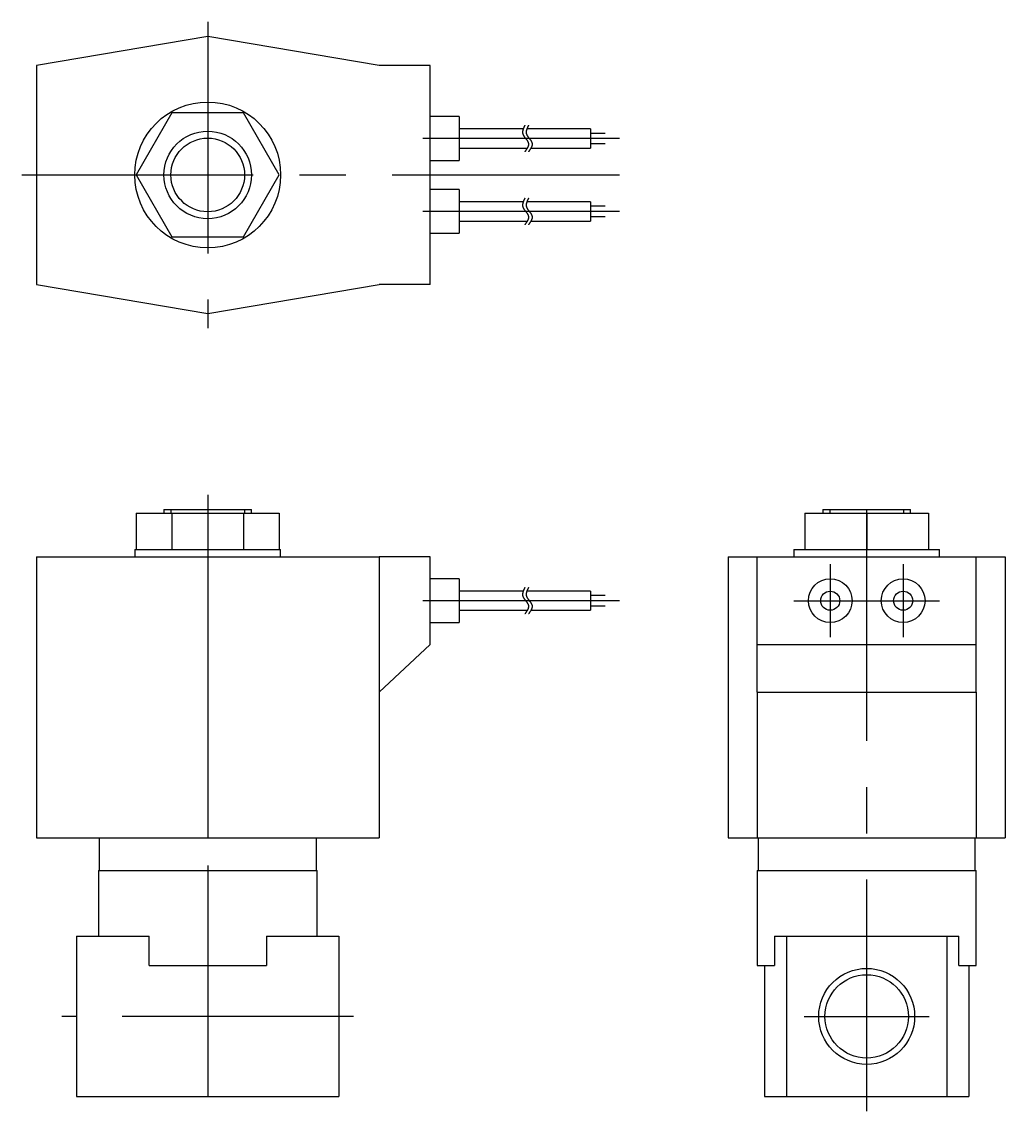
# Model space of a CAD drawing. Extents: x -119 to 19, y -99 to 136.
# Drawn here: x -115.9 to 19, y -13 to 136.4 of the extents above; entities that cross this region are included whole.
import ezdxf

# ---------------------------------------------------------------- set-up
doc = ezdxf.new("R2010")
doc.units = 0
doc.linetypes.add('CENTER', pattern=[50.8, 31.75, -6.35, 6.35, -6.35])
doc.layers.get('0').update_dxf_attribs({"linetype": 'CONTINUOUS'})
doc.layers.add('CENTER', color=1, linetype='CONTINUOUS')

msp = doc.modelspace()

# ---------------------------------------------------------------- linework, layer by layer
at = {"color": 7, "linetype": 'CONTINUOUS'}
for p, q in [((-90.38, 134.38), (-113.88, 130.38)), ((-66.88, 130.38), (-90.38, 134.38)), ((-113.88, 130.38), (-113.88, 100.38)), ((-59.88, 130.38), (-66.88, 130.38)), ((-59.88, 100.38), (-59.88, 130.38)), ((-95.29, 123.88), (-100.19, 115.38)), ((-85.47, 123.88), (-95.29, 123.88)), ((-80.57, 115.38), (-85.47, 123.88)), ((-55.88, 123.38), (-59.88, 123.38)), ((-55.88, 123.38), (-55.88, 120.38)), ((-47.11, 121.69), (-55.88, 121.69)), ((-37.88, 121.69), (-46.61, 121.69)), ((-37.88, 121.69), (-37.88, 119.06)), ((-37.88, 121.13), (-35.88, 121.13)), ((-55.88, 120.38), (-55.88, 117.38)), ((-35.88, 119.63), (-37.88, 119.63)), ((-55.88, 119.06), (-46.55, 119.06)), ((-46.05, 119.06), (-37.88, 119.06)), ((-59.88, 117.38), (-55.88, 117.38)), ((-100.19, 115.38), (-95.29, 106.88)), ((-85.47, 106.88), (-80.57, 115.38)), ((-55.88, 113.38), (-59.88, 113.38)), ((-55.88, 113.38), (-55.88, 110.38)), ((-47.11, 111.69), (-55.88, 111.69)), ((-37.88, 111.69), (-46.61, 111.69)), ((-37.88, 111.69), (-37.88, 109.06)), ((-37.88, 111.13), (-35.88, 111.13)), ((-55.88, 110.38), (-55.88, 107.38)), ((-55.88, 109.06), (-46.55, 109.06)), ((-46.05, 109.06), (-37.88, 109.06)), ((-35.88, 109.63), (-37.88, 109.63)), ((-95.29, 106.88), (-85.47, 106.88)), ((-59.88, 107.38), (-55.88, 107.38)), ((-113.88, 100.38), (-90.38, 96.38)), ((-90.38, 96.38), (-66.88, 100.38)), ((-59.88, 100.38), (-66.88, 100.38)), ((-100.19, 69), (-100.19, 64)), ((-100.19, 69), (-95.29, 69)), ((-96.38, 69.5), (-90.38, 69.5)), ((-96.38, 69.5), (-96.38, 69)), ((-95.29, 69), (-85.47, 69)), ((-95.29, 69), (-95.29, 64)), ((-90.38, 69.5), (-84.38, 69.5)), ((-85.47, 69), (-85.47, 64)), ((-85.47, 69), (-80.57, 69)), ((-84.38, 69), (-84.38, 69.5)), ((-80.57, 69), (-80.57, 64)), ((-8.5, 69), (0, 69)), ((-8.5, 69), (-8.5, 64)), ((-6, 69.5), (6, 69.5)), ((-6, 69.5), (-6, 69)), ((0, 69), (8.5, 69)), ((0, 69), (0, 64)), ((6, 69), (6, 69.5)), ((8.5, 69), (8.5, 64)), ((-113.88, 63), (-90.38, 63)), ((-113.88, 63), (-113.88, 24.5)), ((-100.38, 64), (-90.38, 64)), ((-100.38, 64), (-100.38, 63)), ((-90.38, 64), (-80.38, 64)), ((-90.38, 63), (-90.38, 24.5)), ((-90.38, 63), (-66.88, 63)), ((-80.38, 63), (-80.38, 64)), ((-66.88, 63), (-66.88, 44.47)), ((-59.88, 63), (-66.88, 63)), ((-59.88, 51), (-59.88, 63)), ((-19, 63), (-19, 24.5)), ((-19, 63), (-15, 63)), ((-15, 63), (15, 63)), ((-15, 51), (-15, 63)), ((-10, 64), (10, 64)), ((-10, 64), (-10, 63)), ((10, 63), (10, 64)), ((15, 51), (15, 63)), ((15, 63), (19, 63)), ((19, 63), (19, 24.5)), ((-55.88, 60), (-59.88, 60)), ((-55.88, 60), (-55.88, 54)), ((-47.11, 58.31), (-55.88, 58.31)), ((-37.88, 58.31), (-46.61, 58.31)), ((-37.88, 58.31), (-37.88, 55.69)), ((-37.88, 57.75), (-35.88, 57.75)), ((-55.88, 55.69), (-46.55, 55.69)), ((-46.05, 55.69), (-37.88, 55.69)), ((-35.88, 56.25), (-37.88, 56.25)), ((-59.88, 54), (-55.88, 54)), ((-66.88, 44.47), (-59.88, 51)), ((-15, 44.47), (-15, 51)), ((-15, 51), (15, 51)), ((15, 44.47), (15, 51)), ((-66.88, 44.47), (-66.88, 24.5)), ((-15, 44.47), (15, 44.47)), ((-15, 44.47), (-15, 24.5)), ((15, 44.47), (15, 24.5)), ((-113.88, 24.5), (-90.38, 24.5)), ((-105.28, 24.5), (-105.28, 20)), ((-90.38, 24.5), (-66.88, 24.5)), ((-75.48, 20), (-75.48, 24.5)), ((-19, 24.5), (-15, 24.5)), ((-15, 24.5), (15, 24.5)), ((-14.9, 24.5), (-14.9, 20)), ((14.9, 20), (14.9, 24.5)), ((15, 24.5), (19, 24.5)), ((-105.38, 20), (-90.38, 20)), ((-105.38, 20), (-105.38, 11)), ((-90.38, 20), (-75.38, 20)), ((-75.38, 11), (-75.38, 20)), ((-15, 20), (15, 20)), ((-15, 20), (-15, 7)), ((15, 7), (15, 20)), ((-108.38, 11), (-108.38, -11)), ((-108.38, 11), (-98.43, 11)), ((-98.43, 7), (-98.43, 11)), ((-82.33, 11), (-72.38, 11)), ((-82.33, 11), (-82.33, 7)), ((-72.38, 11), (-72.38, -11)), ((-12.66, 11), (-11, 11)), ((-12.66, 11), (-12.66, 7)), ((-11, 11), (-11, -11)), ((-11, 11), (11, 11)), ((11, 11), (11, -11)), ((11, 11), (12.66, 11)), ((12.66, 7), (12.66, 11)), ((-98.43, 7), (-82.33, 7)), ((-90.38, 7), (-90.38, -11)), ((-15, 7), (-12.66, 7)), ((-14, 7), (-14, -11)), ((12.66, 7), (15, 7)), ((14, 7), (14, -11)), ((-108.38, -11), (-90.38, -11)), ((-90.38, -11), (-72.38, -11)), ((-14, -11), (-11, -11)), ((-11, -11), (11, -11)), ((11, -11), (14, -11))]:
    msp.add_line(p, q, dxfattribs=at)
at = {"color": 3, "linetype": 'CONTINUOUS'}
for p, q in [((-95.43, 69.5), (-95.43, 69)), ((-85.33, 69.5), (-85.33, 69)), ((-5.05, 69.5), (-5.05, 69)), ((5.05, 69.5), (5.05, 69))]:
    msp.add_line(p, q, dxfattribs=at)
at = {"color": 3}
for points in [[(-46.88, 122.19, 0), (-46.89, 122.17, 0), (-46.9, 122.15, 0), (-46.91, 122.13, 0), (-46.92, 122.11, 0), (-46.93, 122.09, 0), (-46.94, 122.07, 0), (-46.95, 122.05, 0), (-46.96, 122.03, 0), (-46.97, 122.01, 0), (-46.98, 121.99, 0), (-46.99, 121.97, 0), (-47, 121.95, 0), (-47.01, 121.93, 0), (-47.02, 121.91, 0), (-47.03, 121.89, 0), (-47.04, 121.86, 0), (-47.05, 121.84, 0), (-47.06, 121.82, 0), (-47.06, 121.8, 0), (-47.07, 121.78, 0), (-47.08, 121.76, 0), (-47.09, 121.74, 0), (-47.1, 121.72, 0), (-47.1, 121.7, 0), (-47.11, 121.68, 0), (-47.12, 121.66, 0), (-47.13, 121.64, 0), (-47.13, 121.62, 0), (-47.14, 121.6, 0), (-47.15, 121.58, 0), (-47.15, 121.56, 0), (-47.16, 121.54, 0), (-47.16, 121.52, 0), (-47.17, 121.5, 0), (-47.17, 121.48, 0), (-47.18, 121.46, 0), (-47.18, 121.44, 0), (-47.18, 121.42, 0), (-47.19, 121.4, 0), (-47.19, 121.38, 0), (-47.19, 121.36, 0), (-47.2, 121.34, 0), (-47.2, 121.32, 0), (-47.2, 121.3, 0), (-47.2, 121.28, 0), (-47.2, 121.26, 0), (-47.2, 121.24, 0), (-47.2, 121.22, 0), (-47.2, 121.2, 0), (-47.2, 121.18, 0), (-47.2, 121.16, 0), (-47.19, 121.14, 0), (-47.19, 121.12, 0), (-47.19, 121.11, 0), (-47.19, 121.09, 0), (-47.18, 121.07, 0), (-47.18, 121.05, 0), (-47.17, 121.03, 0), (-47.17, 121.01, 0), (-47.16, 120.99, 0), (-47.15, 120.97, 0), (-47.15, 120.95, 0), (-47.14, 120.94, 0), (-47.13, 120.92, 0), (-47.12, 120.9, 0), (-47.11, 120.88, 0), (-47.1, 120.86, 0), (-47.1, 120.84, 0), (-47.09, 120.82, 0), (-47.08, 120.81, 0), (-47.07, 120.79, 0), (-47.05, 120.77, 0), (-47.04, 120.75, 0), (-47.03, 120.73, 0), (-47.02, 120.72, 0), (-47.01, 120.7, 0), (-47, 120.68, 0), (-46.98, 120.66, 0), (-46.97, 120.64, 0), (-46.96, 120.62, 0), (-46.95, 120.61, 0), (-46.93, 120.59, 0), (-46.92, 120.57, 0), (-46.91, 120.55, 0), (-46.89, 120.53, 0), (-46.88, 120.52, 0), (-46.87, 120.5, 0), (-46.85, 120.48, 0), (-46.84, 120.46, 0), (-46.83, 120.45, 0), (-46.81, 120.43, 0), (-46.8, 120.41, 0), (-46.78, 120.39, 0), (-46.77, 120.38, 0), (-46.76, 120.36, 0), (-46.74, 120.34, 0), (-46.73, 120.32, 0), (-46.71, 120.3, 0), (-46.7, 120.29, 0), (-46.69, 120.27, 0), (-46.67, 120.25, 0), (-46.66, 120.23, 0), (-46.65, 120.22, 0), (-46.63, 120.2, 0), (-46.62, 120.18, 0), (-46.61, 120.16, 0), (-46.6, 120.14, 0), (-46.58, 120.13, 0), (-46.57, 120.11, 0), (-46.56, 120.09, 0), (-46.55, 120.07, 0), (-46.54, 120.06, 0), (-46.53, 120.04, 0), (-46.52, 120.02, 0), (-46.51, 120, 0), (-46.5, 119.98, 0), (-46.49, 119.97, 0), (-46.48, 119.95, 0), (-46.47, 119.93, 0), (-46.46, 119.91, 0), (-46.45, 119.89, 0), (-46.44, 119.88, 0), (-46.44, 119.86, 0), (-46.43, 119.84, 0), (-46.42, 119.82, 0), (-46.42, 119.8, 0), (-46.41, 119.79, 0), (-46.41, 119.77, 0), (-46.4, 119.75, 0), (-46.4, 119.73, 0), (-46.39, 119.71, 0), (-46.39, 119.69, 0), (-46.39, 119.68, 0), (-46.39, 119.66, 0), (-46.38, 119.64, 0), (-46.38, 119.62, 0), (-46.38, 119.6, 0), (-46.38, 119.58, 0), (-46.38, 119.56, 0), (-46.39, 119.55, 0), (-46.39, 119.53, 0), (-46.39, 119.51, 0), (-46.39, 119.49, 0), (-46.4, 119.47, 0), (-46.4, 119.45, 0), (-46.4, 119.43, 0), (-46.41, 119.42, 0), (-46.41, 119.4, 0), (-46.42, 119.38, 0), (-46.42, 119.36, 0), (-46.43, 119.34, 0), (-46.44, 119.32, 0), (-46.44, 119.3, 0), (-46.45, 119.28, 0), (-46.46, 119.26, 0), (-46.46, 119.24, 0), (-46.47, 119.22, 0), (-46.48, 119.21, 0), (-46.49, 119.19, 0), (-46.5, 119.17, 0), (-46.51, 119.15, 0), (-46.52, 119.13, 0), (-46.53, 119.11, 0), (-46.54, 119.09, 0), (-46.55, 119.07, 0), (-46.56, 119.05, 0), (-46.57, 119.03, 0), (-46.58, 119.01, 0), (-46.59, 118.99, 0), (-46.6, 118.97, 0), (-46.62, 118.95, 0), (-46.63, 118.94, 0), (-46.64, 118.92, 0), (-46.65, 118.9, 0), (-46.67, 118.88, 0), (-46.68, 118.86, 0), (-46.69, 118.84, 0), (-46.7, 118.82, 0), (-46.72, 118.8, 0), (-46.73, 118.78, 0), (-46.74, 118.76, 0), (-46.76, 118.74, 0), (-46.77, 118.72, 0), (-46.78, 118.7, 0), (-46.8, 118.68, 0), (-46.81, 118.66, 0), (-46.82, 118.64, 0), (-46.84, 118.62, 0), (-46.85, 118.6, 0), (-46.87, 118.58, 0), (-46.88, 118.56, 0)], [(-46.38, 122.19, 0), (-46.39, 122.17, 0), (-46.4, 122.15, 0), (-46.41, 122.13, 0), (-46.42, 122.11, 0), (-46.43, 122.09, 0), (-46.44, 122.07, 0), (-46.45, 122.05, 0), (-46.46, 122.03, 0), (-46.47, 122.01, 0), (-46.48, 121.99, 0), (-46.49, 121.97, 0), (-46.5, 121.95, 0), (-46.51, 121.93, 0), (-46.52, 121.91, 0), (-46.53, 121.89, 0), (-46.54, 121.86, 0), (-46.55, 121.84, 0), (-46.56, 121.82, 0), (-46.56, 121.8, 0), (-46.57, 121.78, 0), (-46.58, 121.76, 0), (-46.59, 121.74, 0), (-46.6, 121.72, 0), (-46.6, 121.7, 0), (-46.61, 121.68, 0), (-46.62, 121.66, 0), (-46.63, 121.64, 0), (-46.63, 121.62, 0), (-46.64, 121.6, 0), (-46.65, 121.58, 0), (-46.65, 121.56, 0), (-46.66, 121.54, 0), (-46.66, 121.52, 0), (-46.67, 121.5, 0), (-46.67, 121.48, 0), (-46.68, 121.46, 0), (-46.68, 121.44, 0), (-46.68, 121.42, 0), (-46.69, 121.4, 0), (-46.69, 121.38, 0), (-46.69, 121.36, 0), (-46.7, 121.34, 0), (-46.7, 121.32, 0), (-46.7, 121.3, 0), (-46.7, 121.28, 0), (-46.7, 121.26, 0), (-46.7, 121.24, 0), (-46.7, 121.22, 0), (-46.7, 121.2, 0), (-46.7, 121.18, 0), (-46.7, 121.16, 0), (-46.69, 121.14, 0), (-46.69, 121.12, 0), (-46.69, 121.11, 0), (-46.69, 121.09, 0), (-46.68, 121.07, 0), (-46.68, 121.05, 0), (-46.67, 121.03, 0), (-46.67, 121.01, 0), (-46.66, 120.99, 0), (-46.65, 120.97, 0), (-46.65, 120.95, 0), (-46.64, 120.94, 0), (-46.63, 120.92, 0), (-46.62, 120.9, 0), (-46.61, 120.88, 0), (-46.6, 120.86, 0), (-46.6, 120.84, 0), (-46.59, 120.82, 0), (-46.58, 120.81, 0), (-46.57, 120.79, 0), (-46.55, 120.77, 0), (-46.54, 120.75, 0), (-46.53, 120.73, 0), (-46.52, 120.72, 0), (-46.51, 120.7, 0), (-46.5, 120.68, 0), (-46.48, 120.66, 0), (-46.47, 120.64, 0), (-46.46, 120.62, 0), (-46.45, 120.61, 0), (-46.43, 120.59, 0), (-46.42, 120.57, 0), (-46.41, 120.55, 0), (-46.39, 120.53, 0), (-46.38, 120.52, 0), (-46.37, 120.5, 0), (-46.35, 120.48, 0), (-46.34, 120.46, 0), (-46.33, 120.45, 0), (-46.31, 120.43, 0), (-46.3, 120.41, 0), (-46.28, 120.39, 0), (-46.27, 120.38, 0), (-46.26, 120.36, 0), (-46.24, 120.34, 0), (-46.23, 120.32, 0), (-46.21, 120.3, 0), (-46.2, 120.29, 0), (-46.19, 120.27, 0), (-46.17, 120.25, 0), (-46.16, 120.23, 0), (-46.15, 120.22, 0), (-46.13, 120.2, 0), (-46.12, 120.18, 0), (-46.11, 120.16, 0), (-46.1, 120.14, 0), (-46.08, 120.13, 0), (-46.07, 120.11, 0), (-46.06, 120.09, 0), (-46.05, 120.07, 0), (-46.04, 120.06, 0), (-46.03, 120.04, 0), (-46.02, 120.02, 0), (-46.01, 120, 0), (-46, 119.98, 0), (-45.99, 119.97, 0), (-45.98, 119.95, 0), (-45.97, 119.93, 0), (-45.96, 119.91, 0), (-45.95, 119.89, 0), (-45.94, 119.88, 0), (-45.94, 119.86, 0), (-45.93, 119.84, 0), (-45.92, 119.82, 0), (-45.92, 119.8, 0), (-45.91, 119.79, 0), (-45.91, 119.77, 0), (-45.9, 119.75, 0), (-45.9, 119.73, 0), (-45.89, 119.71, 0), (-45.89, 119.69, 0), (-45.89, 119.68, 0), (-45.89, 119.66, 0), (-45.88, 119.64, 0), (-45.88, 119.62, 0), (-45.88, 119.6, 0), (-45.88, 119.58, 0), (-45.88, 119.56, 0), (-45.89, 119.55, 0), (-45.89, 119.53, 0), (-45.89, 119.51, 0), (-45.89, 119.49, 0), (-45.9, 119.47, 0), (-45.9, 119.45, 0), (-45.9, 119.43, 0), (-45.91, 119.42, 0), (-45.91, 119.4, 0), (-45.92, 119.38, 0), (-45.92, 119.36, 0), (-45.93, 119.34, 0), (-45.94, 119.32, 0), (-45.94, 119.3, 0), (-45.95, 119.28, 0), (-45.96, 119.26, 0), (-45.96, 119.24, 0), (-45.97, 119.22, 0), (-45.98, 119.21, 0), (-45.99, 119.19, 0), (-46, 119.17, 0), (-46.01, 119.15, 0), (-46.02, 119.13, 0), (-46.03, 119.11, 0), (-46.04, 119.09, 0), (-46.05, 119.07, 0), (-46.06, 119.05, 0), (-46.07, 119.03, 0), (-46.08, 119.01, 0), (-46.09, 118.99, 0), (-46.1, 118.97, 0), (-46.12, 118.95, 0), (-46.13, 118.94, 0), (-46.14, 118.92, 0), (-46.15, 118.9, 0), (-46.17, 118.88, 0), (-46.18, 118.86, 0), (-46.19, 118.84, 0), (-46.2, 118.82, 0), (-46.22, 118.8, 0), (-46.23, 118.78, 0), (-46.24, 118.76, 0), (-46.26, 118.74, 0), (-46.27, 118.72, 0), (-46.28, 118.7, 0), (-46.3, 118.68, 0), (-46.31, 118.66, 0), (-46.32, 118.64, 0), (-46.34, 118.62, 0), (-46.35, 118.6, 0), (-46.37, 118.58, 0), (-46.38, 118.56, 0)], [(-46.88, 112.19, 0), (-46.89, 112.17, 0), (-46.9, 112.15, 0), (-46.91, 112.13, 0), (-46.92, 112.11, 0), (-46.93, 112.09, 0), (-46.94, 112.07, 0), (-46.95, 112.05, 0), (-46.96, 112.03, 0), (-46.97, 112.01, 0), (-46.98, 111.99, 0), (-46.99, 111.97, 0), (-47, 111.95, 0), (-47.01, 111.93, 0), (-47.02, 111.91, 0), (-47.03, 111.89, 0), (-47.04, 111.86, 0), (-47.05, 111.84, 0), (-47.06, 111.82, 0), (-47.06, 111.8, 0), (-47.07, 111.78, 0), (-47.08, 111.76, 0), (-47.09, 111.74, 0), (-47.1, 111.72, 0), (-47.1, 111.7, 0), (-47.11, 111.68, 0), (-47.12, 111.66, 0), (-47.13, 111.64, 0), (-47.13, 111.62, 0), (-47.14, 111.6, 0), (-47.15, 111.58, 0), (-47.15, 111.56, 0), (-47.16, 111.54, 0), (-47.16, 111.52, 0), (-47.17, 111.5, 0), (-47.17, 111.48, 0), (-47.18, 111.46, 0), (-47.18, 111.44, 0), (-47.18, 111.42, 0), (-47.19, 111.4, 0), (-47.19, 111.38, 0), (-47.19, 111.36, 0), (-47.2, 111.34, 0), (-47.2, 111.32, 0), (-47.2, 111.3, 0), (-47.2, 111.28, 0), (-47.2, 111.26, 0), (-47.2, 111.24, 0), (-47.2, 111.22, 0), (-47.2, 111.2, 0), (-47.2, 111.18, 0), (-47.2, 111.16, 0), (-47.19, 111.14, 0), (-47.19, 111.12, 0), (-47.19, 111.11, 0), (-47.19, 111.09, 0), (-47.18, 111.07, 0), (-47.18, 111.05, 0), (-47.17, 111.03, 0), (-47.17, 111.01, 0), (-47.16, 110.99, 0), (-47.15, 110.97, 0), (-47.15, 110.95, 0), (-47.14, 110.94, 0), (-47.13, 110.92, 0), (-47.12, 110.9, 0), (-47.11, 110.88, 0), (-47.1, 110.86, 0), (-47.1, 110.84, 0), (-47.09, 110.82, 0), (-47.08, 110.81, 0), (-47.07, 110.79, 0), (-47.05, 110.77, 0), (-47.04, 110.75, 0), (-47.03, 110.73, 0), (-47.02, 110.72, 0), (-47.01, 110.7, 0), (-47, 110.68, 0), (-46.98, 110.66, 0), (-46.97, 110.64, 0), (-46.96, 110.62, 0), (-46.95, 110.61, 0), (-46.93, 110.59, 0), (-46.92, 110.57, 0), (-46.91, 110.55, 0), (-46.89, 110.53, 0), (-46.88, 110.52, 0), (-46.87, 110.5, 0), (-46.85, 110.48, 0), (-46.84, 110.46, 0), (-46.83, 110.45, 0), (-46.81, 110.43, 0), (-46.8, 110.41, 0), (-46.78, 110.39, 0), (-46.77, 110.38, 0), (-46.76, 110.36, 0), (-46.74, 110.34, 0), (-46.73, 110.32, 0), (-46.71, 110.3, 0), (-46.7, 110.29, 0), (-46.69, 110.27, 0), (-46.67, 110.25, 0), (-46.66, 110.23, 0), (-46.65, 110.22, 0), (-46.63, 110.2, 0), (-46.62, 110.18, 0), (-46.61, 110.16, 0), (-46.6, 110.14, 0), (-46.58, 110.13, 0), (-46.57, 110.11, 0), (-46.56, 110.09, 0), (-46.55, 110.07, 0), (-46.54, 110.06, 0), (-46.53, 110.04, 0), (-46.52, 110.02, 0), (-46.51, 110, 0), (-46.5, 109.98, 0), (-46.49, 109.97, 0), (-46.48, 109.95, 0), (-46.47, 109.93, 0), (-46.46, 109.91, 0), (-46.45, 109.89, 0), (-46.44, 109.88, 0), (-46.44, 109.86, 0), (-46.43, 109.84, 0), (-46.42, 109.82, 0), (-46.42, 109.8, 0), (-46.41, 109.79, 0), (-46.41, 109.77, 0), (-46.4, 109.75, 0), (-46.4, 109.73, 0), (-46.39, 109.71, 0), (-46.39, 109.69, 0), (-46.39, 109.68, 0), (-46.39, 109.66, 0), (-46.38, 109.64, 0), (-46.38, 109.62, 0), (-46.38, 109.6, 0), (-46.38, 109.58, 0), (-46.38, 109.56, 0), (-46.39, 109.55, 0), (-46.39, 109.53, 0), (-46.39, 109.51, 0), (-46.39, 109.49, 0), (-46.4, 109.47, 0), (-46.4, 109.45, 0), (-46.4, 109.43, 0), (-46.41, 109.42, 0), (-46.41, 109.4, 0), (-46.42, 109.38, 0), (-46.42, 109.36, 0), (-46.43, 109.34, 0), (-46.44, 109.32, 0), (-46.44, 109.3, 0), (-46.45, 109.28, 0), (-46.46, 109.26, 0), (-46.46, 109.24, 0), (-46.47, 109.22, 0), (-46.48, 109.21, 0), (-46.49, 109.19, 0), (-46.5, 109.17, 0), (-46.51, 109.15, 0), (-46.52, 109.13, 0), (-46.53, 109.11, 0), (-46.54, 109.09, 0), (-46.55, 109.07, 0), (-46.56, 109.05, 0), (-46.57, 109.03, 0), (-46.58, 109.01, 0), (-46.59, 108.99, 0), (-46.6, 108.97, 0), (-46.62, 108.95, 0), (-46.63, 108.94, 0), (-46.64, 108.92, 0), (-46.65, 108.9, 0), (-46.67, 108.88, 0), (-46.68, 108.86, 0), (-46.69, 108.84, 0), (-46.7, 108.82, 0), (-46.72, 108.8, 0), (-46.73, 108.78, 0), (-46.74, 108.76, 0), (-46.76, 108.74, 0), (-46.77, 108.72, 0), (-46.78, 108.7, 0), (-46.8, 108.68, 0), (-46.81, 108.66, 0), (-46.82, 108.64, 0), (-46.84, 108.62, 0), (-46.85, 108.6, 0), (-46.87, 108.58, 0), (-46.88, 108.56, 0)], [(-46.38, 112.19, 0), (-46.39, 112.17, 0), (-46.4, 112.15, 0), (-46.41, 112.13, 0), (-46.42, 112.11, 0), (-46.43, 112.09, 0), (-46.44, 112.07, 0), (-46.45, 112.05, 0), (-46.46, 112.03, 0), (-46.47, 112.01, 0), (-46.48, 111.99, 0), (-46.49, 111.97, 0), (-46.5, 111.95, 0), (-46.51, 111.93, 0), (-46.52, 111.91, 0), (-46.53, 111.89, 0), (-46.54, 111.86, 0), (-46.55, 111.84, 0), (-46.56, 111.82, 0), (-46.56, 111.8, 0), (-46.57, 111.78, 0), (-46.58, 111.76, 0), (-46.59, 111.74, 0), (-46.6, 111.72, 0), (-46.6, 111.7, 0), (-46.61, 111.68, 0), (-46.62, 111.66, 0), (-46.63, 111.64, 0), (-46.63, 111.62, 0), (-46.64, 111.6, 0), (-46.65, 111.58, 0), (-46.65, 111.56, 0), (-46.66, 111.54, 0), (-46.66, 111.52, 0), (-46.67, 111.5, 0), (-46.67, 111.48, 0), (-46.68, 111.46, 0), (-46.68, 111.44, 0), (-46.68, 111.42, 0), (-46.69, 111.4, 0), (-46.69, 111.38, 0), (-46.69, 111.36, 0), (-46.7, 111.34, 0), (-46.7, 111.32, 0), (-46.7, 111.3, 0), (-46.7, 111.28, 0), (-46.7, 111.26, 0), (-46.7, 111.24, 0), (-46.7, 111.22, 0), (-46.7, 111.2, 0), (-46.7, 111.18, 0), (-46.7, 111.16, 0), (-46.69, 111.14, 0), (-46.69, 111.12, 0), (-46.69, 111.11, 0), (-46.69, 111.09, 0), (-46.68, 111.07, 0), (-46.68, 111.05, 0), (-46.67, 111.03, 0), (-46.67, 111.01, 0), (-46.66, 110.99, 0), (-46.65, 110.97, 0), (-46.65, 110.95, 0), (-46.64, 110.94, 0), (-46.63, 110.92, 0), (-46.62, 110.9, 0), (-46.61, 110.88, 0), (-46.6, 110.86, 0), (-46.6, 110.84, 0), (-46.59, 110.82, 0), (-46.58, 110.81, 0), (-46.57, 110.79, 0), (-46.55, 110.77, 0), (-46.54, 110.75, 0), (-46.53, 110.73, 0), (-46.52, 110.72, 0), (-46.51, 110.7, 0), (-46.5, 110.68, 0), (-46.48, 110.66, 0), (-46.47, 110.64, 0), (-46.46, 110.62, 0), (-46.45, 110.61, 0), (-46.43, 110.59, 0), (-46.42, 110.57, 0), (-46.41, 110.55, 0), (-46.39, 110.53, 0), (-46.38, 110.52, 0), (-46.37, 110.5, 0), (-46.35, 110.48, 0), (-46.34, 110.46, 0), (-46.33, 110.45, 0), (-46.31, 110.43, 0), (-46.3, 110.41, 0), (-46.28, 110.39, 0), (-46.27, 110.38, 0), (-46.26, 110.36, 0), (-46.24, 110.34, 0), (-46.23, 110.32, 0), (-46.21, 110.3, 0), (-46.2, 110.29, 0), (-46.19, 110.27, 0), (-46.17, 110.25, 0), (-46.16, 110.23, 0), (-46.15, 110.22, 0), (-46.13, 110.2, 0), (-46.12, 110.18, 0), (-46.11, 110.16, 0), (-46.1, 110.14, 0), (-46.08, 110.13, 0), (-46.07, 110.11, 0), (-46.06, 110.09, 0), (-46.05, 110.07, 0), (-46.04, 110.06, 0), (-46.03, 110.04, 0), (-46.02, 110.02, 0), (-46.01, 110, 0), (-46, 109.98, 0), (-45.99, 109.97, 0), (-45.98, 109.95, 0), (-45.97, 109.93, 0), (-45.96, 109.91, 0), (-45.95, 109.89, 0), (-45.94, 109.88, 0), (-45.94, 109.86, 0), (-45.93, 109.84, 0), (-45.92, 109.82, 0), (-45.92, 109.8, 0), (-45.91, 109.79, 0), (-45.91, 109.77, 0), (-45.9, 109.75, 0), (-45.9, 109.73, 0), (-45.89, 109.71, 0), (-45.89, 109.69, 0), (-45.89, 109.68, 0), (-45.89, 109.66, 0), (-45.88, 109.64, 0), (-45.88, 109.62, 0), (-45.88, 109.6, 0), (-45.88, 109.58, 0), (-45.88, 109.56, 0), (-45.89, 109.55, 0), (-45.89, 109.53, 0), (-45.89, 109.51, 0), (-45.89, 109.49, 0), (-45.9, 109.47, 0), (-45.9, 109.45, 0), (-45.9, 109.43, 0), (-45.91, 109.42, 0), (-45.91, 109.4, 0), (-45.92, 109.38, 0), (-45.92, 109.36, 0), (-45.93, 109.34, 0), (-45.94, 109.32, 0), (-45.94, 109.3, 0), (-45.95, 109.28, 0), (-45.96, 109.26, 0), (-45.96, 109.24, 0), (-45.97, 109.22, 0), (-45.98, 109.21, 0), (-45.99, 109.19, 0), (-46, 109.17, 0), (-46.01, 109.15, 0), (-46.02, 109.13, 0), (-46.03, 109.11, 0), (-46.04, 109.09, 0), (-46.05, 109.07, 0), (-46.06, 109.05, 0), (-46.07, 109.03, 0), (-46.08, 109.01, 0), (-46.09, 108.99, 0), (-46.1, 108.97, 0), (-46.12, 108.95, 0), (-46.13, 108.94, 0), (-46.14, 108.92, 0), (-46.15, 108.9, 0), (-46.17, 108.88, 0), (-46.18, 108.86, 0), (-46.19, 108.84, 0), (-46.2, 108.82, 0), (-46.22, 108.8, 0), (-46.23, 108.78, 0), (-46.24, 108.76, 0), (-46.26, 108.74, 0), (-46.27, 108.72, 0), (-46.28, 108.7, 0), (-46.3, 108.68, 0), (-46.31, 108.66, 0), (-46.32, 108.64, 0), (-46.34, 108.62, 0), (-46.35, 108.6, 0), (-46.37, 108.58, 0), (-46.38, 108.56, 0)], [(-46.88, 58.81, 0), (-46.89, 58.79, 0), (-46.9, 58.77, 0), (-46.91, 58.75, 0), (-46.92, 58.73, 0), (-46.93, 58.71, 0), (-46.94, 58.69, 0), (-46.95, 58.67, 0), (-46.96, 58.65, 0), (-46.97, 58.63, 0), (-46.98, 58.61, 0), (-46.99, 58.59, 0), (-47, 58.57, 0), (-47.01, 58.55, 0), (-47.02, 58.53, 0), (-47.03, 58.51, 0), (-47.04, 58.48, 0), (-47.05, 58.46, 0), (-47.06, 58.44, 0), (-47.06, 58.42, 0), (-47.07, 58.4, 0), (-47.08, 58.38, 0), (-47.09, 58.36, 0), (-47.1, 58.34, 0), (-47.1, 58.32, 0), (-47.11, 58.3, 0), (-47.12, 58.28, 0), (-47.13, 58.26, 0), (-47.13, 58.24, 0), (-47.14, 58.22, 0), (-47.15, 58.2, 0), (-47.15, 58.18, 0), (-47.16, 58.16, 0), (-47.16, 58.14, 0), (-47.17, 58.12, 0), (-47.17, 58.1, 0), (-47.18, 58.08, 0), (-47.18, 58.06, 0), (-47.18, 58.04, 0), (-47.19, 58.02, 0), (-47.19, 58, 0), (-47.19, 57.98, 0), (-47.2, 57.96, 0), (-47.2, 57.94, 0), (-47.2, 57.92, 0), (-47.2, 57.9, 0), (-47.2, 57.88, 0), (-47.2, 57.86, 0), (-47.2, 57.84, 0), (-47.2, 57.82, 0), (-47.2, 57.8, 0), (-47.2, 57.78, 0), (-47.19, 57.76, 0), (-47.19, 57.74, 0), (-47.19, 57.73, 0), (-47.19, 57.71, 0), (-47.18, 57.69, 0), (-47.18, 57.67, 0), (-47.17, 57.65, 0), (-47.17, 57.63, 0), (-47.16, 57.61, 0), (-47.15, 57.59, 0), (-47.15, 57.57, 0), (-47.14, 57.56, 0), (-47.13, 57.54, 0), (-47.12, 57.52, 0), (-47.11, 57.5, 0), (-47.1, 57.48, 0), (-47.1, 57.46, 0), (-47.09, 57.44, 0), (-47.08, 57.43, 0), (-47.07, 57.41, 0), (-47.05, 57.39, 0), (-47.04, 57.37, 0), (-47.03, 57.35, 0), (-47.02, 57.33, 0), (-47.01, 57.32, 0), (-47, 57.3, 0), (-46.98, 57.28, 0), (-46.97, 57.26, 0), (-46.96, 57.24, 0), (-46.95, 57.23, 0), (-46.93, 57.21, 0), (-46.92, 57.19, 0), (-46.91, 57.17, 0), (-46.89, 57.15, 0), (-46.88, 57.14, 0), (-46.87, 57.12, 0), (-46.85, 57.1, 0), (-46.84, 57.08, 0), (-46.83, 57.07, 0), (-46.81, 57.05, 0), (-46.8, 57.03, 0), (-46.78, 57.01, 0), (-46.77, 56.99, 0), (-46.76, 56.98, 0), (-46.74, 56.96, 0), (-46.73, 56.94, 0), (-46.71, 56.92, 0), (-46.7, 56.91, 0), (-46.69, 56.89, 0), (-46.67, 56.87, 0), (-46.66, 56.85, 0), (-46.65, 56.84, 0), (-46.63, 56.82, 0), (-46.62, 56.8, 0), (-46.61, 56.78, 0), (-46.6, 56.76, 0), (-46.58, 56.75, 0), (-46.57, 56.73, 0), (-46.56, 56.71, 0), (-46.55, 56.69, 0), (-46.54, 56.68, 0), (-46.53, 56.66, 0), (-46.52, 56.64, 0), (-46.51, 56.62, 0), (-46.5, 56.6, 0), (-46.49, 56.59, 0), (-46.48, 56.57, 0), (-46.47, 56.55, 0), (-46.46, 56.53, 0), (-46.45, 56.51, 0), (-46.44, 56.5, 0), (-46.44, 56.48, 0), (-46.43, 56.46, 0), (-46.42, 56.44, 0), (-46.42, 56.42, 0), (-46.41, 56.41, 0), (-46.41, 56.39, 0), (-46.4, 56.37, 0), (-46.4, 56.35, 0), (-46.39, 56.33, 0), (-46.39, 56.31, 0), (-46.39, 56.3, 0), (-46.39, 56.28, 0), (-46.38, 56.26, 0), (-46.38, 56.24, 0), (-46.38, 56.22, 0), (-46.38, 56.2, 0), (-46.38, 56.19, 0), (-46.39, 56.17, 0), (-46.39, 56.15, 0), (-46.39, 56.13, 0), (-46.39, 56.11, 0), (-46.4, 56.09, 0), (-46.4, 56.07, 0), (-46.4, 56.05, 0), (-46.41, 56.04, 0), (-46.41, 56.02, 0), (-46.42, 56, 0), (-46.42, 55.98, 0), (-46.43, 55.96, 0), (-46.44, 55.94, 0), (-46.44, 55.92, 0), (-46.45, 55.9, 0), (-46.46, 55.88, 0), (-46.46, 55.86, 0), (-46.47, 55.85, 0), (-46.48, 55.83, 0), (-46.49, 55.81, 0), (-46.5, 55.79, 0), (-46.51, 55.77, 0), (-46.52, 55.75, 0), (-46.53, 55.73, 0), (-46.54, 55.71, 0), (-46.55, 55.69, 0), (-46.56, 55.67, 0), (-46.57, 55.65, 0), (-46.58, 55.63, 0), (-46.59, 55.61, 0), (-46.6, 55.59, 0), (-46.62, 55.58, 0), (-46.63, 55.56, 0), (-46.64, 55.54, 0), (-46.65, 55.52, 0), (-46.67, 55.5, 0), (-46.68, 55.48, 0), (-46.69, 55.46, 0), (-46.7, 55.44, 0), (-46.72, 55.42, 0), (-46.73, 55.4, 0), (-46.74, 55.38, 0), (-46.76, 55.36, 0), (-46.77, 55.34, 0), (-46.78, 55.32, 0), (-46.8, 55.3, 0), (-46.81, 55.28, 0), (-46.82, 55.26, 0), (-46.84, 55.24, 0), (-46.85, 55.22, 0), (-46.87, 55.2, 0), (-46.88, 55.19, 0)], [(-46.38, 58.81, 0), (-46.39, 58.79, 0), (-46.4, 58.77, 0), (-46.41, 58.75, 0), (-46.42, 58.73, 0), (-46.43, 58.71, 0), (-46.44, 58.69, 0), (-46.45, 58.67, 0), (-46.46, 58.65, 0), (-46.47, 58.63, 0), (-46.48, 58.61, 0), (-46.49, 58.59, 0), (-46.5, 58.57, 0), (-46.51, 58.55, 0), (-46.52, 58.53, 0), (-46.53, 58.51, 0), (-46.54, 58.48, 0), (-46.55, 58.46, 0), (-46.56, 58.44, 0), (-46.56, 58.42, 0), (-46.57, 58.4, 0), (-46.58, 58.38, 0), (-46.59, 58.36, 0), (-46.6, 58.34, 0), (-46.6, 58.32, 0), (-46.61, 58.3, 0), (-46.62, 58.28, 0), (-46.63, 58.26, 0), (-46.63, 58.24, 0), (-46.64, 58.22, 0), (-46.65, 58.2, 0), (-46.65, 58.18, 0), (-46.66, 58.16, 0), (-46.66, 58.14, 0), (-46.67, 58.12, 0), (-46.67, 58.1, 0), (-46.68, 58.08, 0), (-46.68, 58.06, 0), (-46.68, 58.04, 0), (-46.69, 58.02, 0), (-46.69, 58, 0), (-46.69, 57.98, 0), (-46.7, 57.96, 0), (-46.7, 57.94, 0), (-46.7, 57.92, 0), (-46.7, 57.9, 0), (-46.7, 57.88, 0), (-46.7, 57.86, 0), (-46.7, 57.84, 0), (-46.7, 57.82, 0), (-46.7, 57.8, 0), (-46.7, 57.78, 0), (-46.69, 57.76, 0), (-46.69, 57.74, 0), (-46.69, 57.73, 0), (-46.69, 57.71, 0), (-46.68, 57.69, 0), (-46.68, 57.67, 0), (-46.67, 57.65, 0), (-46.67, 57.63, 0), (-46.66, 57.61, 0), (-46.65, 57.59, 0), (-46.65, 57.57, 0), (-46.64, 57.56, 0), (-46.63, 57.54, 0), (-46.62, 57.52, 0), (-46.61, 57.5, 0), (-46.6, 57.48, 0), (-46.6, 57.46, 0), (-46.59, 57.44, 0), (-46.58, 57.43, 0), (-46.57, 57.41, 0), (-46.55, 57.39, 0), (-46.54, 57.37, 0), (-46.53, 57.35, 0), (-46.52, 57.33, 0), (-46.51, 57.32, 0), (-46.5, 57.3, 0), (-46.48, 57.28, 0), (-46.47, 57.26, 0), (-46.46, 57.24, 0), (-46.45, 57.23, 0), (-46.43, 57.21, 0), (-46.42, 57.19, 0), (-46.41, 57.17, 0), (-46.39, 57.15, 0), (-46.38, 57.14, 0), (-46.37, 57.12, 0), (-46.35, 57.1, 0), (-46.34, 57.08, 0), (-46.33, 57.07, 0), (-46.31, 57.05, 0), (-46.3, 57.03, 0), (-46.28, 57.01, 0), (-46.27, 56.99, 0), (-46.26, 56.98, 0), (-46.24, 56.96, 0), (-46.23, 56.94, 0), (-46.21, 56.92, 0), (-46.2, 56.91, 0), (-46.19, 56.89, 0), (-46.17, 56.87, 0), (-46.16, 56.85, 0), (-46.15, 56.84, 0), (-46.13, 56.82, 0), (-46.12, 56.8, 0), (-46.11, 56.78, 0), (-46.1, 56.76, 0), (-46.08, 56.75, 0), (-46.07, 56.73, 0), (-46.06, 56.71, 0), (-46.05, 56.69, 0), (-46.04, 56.68, 0), (-46.03, 56.66, 0), (-46.02, 56.64, 0), (-46.01, 56.62, 0), (-46, 56.6, 0), (-45.99, 56.59, 0), (-45.98, 56.57, 0), (-45.97, 56.55, 0), (-45.96, 56.53, 0), (-45.95, 56.51, 0), (-45.94, 56.5, 0), (-45.94, 56.48, 0), (-45.93, 56.46, 0), (-45.92, 56.44, 0), (-45.92, 56.42, 0), (-45.91, 56.41, 0), (-45.91, 56.39, 0), (-45.9, 56.37, 0), (-45.9, 56.35, 0), (-45.89, 56.33, 0), (-45.89, 56.31, 0), (-45.89, 56.3, 0), (-45.89, 56.28, 0), (-45.88, 56.26, 0), (-45.88, 56.24, 0), (-45.88, 56.22, 0), (-45.88, 56.2, 0), (-45.88, 56.19, 0), (-45.89, 56.17, 0), (-45.89, 56.15, 0), (-45.89, 56.13, 0), (-45.89, 56.11, 0), (-45.9, 56.09, 0), (-45.9, 56.07, 0), (-45.9, 56.05, 0), (-45.91, 56.04, 0), (-45.91, 56.02, 0), (-45.92, 56, 0), (-45.92, 55.98, 0), (-45.93, 55.96, 0), (-45.94, 55.94, 0), (-45.94, 55.92, 0), (-45.95, 55.9, 0), (-45.96, 55.88, 0), (-45.96, 55.86, 0), (-45.97, 55.85, 0), (-45.98, 55.83, 0), (-45.99, 55.81, 0), (-46, 55.79, 0), (-46.01, 55.77, 0), (-46.02, 55.75, 0), (-46.03, 55.73, 0), (-46.04, 55.71, 0), (-46.05, 55.69, 0), (-46.06, 55.67, 0), (-46.07, 55.65, 0), (-46.08, 55.63, 0), (-46.09, 55.61, 0), (-46.1, 55.59, 0), (-46.12, 55.58, 0), (-46.13, 55.56, 0), (-46.14, 55.54, 0), (-46.15, 55.52, 0), (-46.17, 55.5, 0), (-46.18, 55.48, 0), (-46.19, 55.46, 0), (-46.2, 55.44, 0), (-46.22, 55.42, 0), (-46.23, 55.4, 0), (-46.24, 55.38, 0), (-46.26, 55.36, 0), (-46.27, 55.34, 0), (-46.28, 55.32, 0), (-46.3, 55.3, 0), (-46.31, 55.28, 0), (-46.32, 55.26, 0), (-46.34, 55.24, 0), (-46.35, 55.22, 0), (-46.37, 55.2, 0), (-46.38, 55.19, 0)]]:
    msp.add_polyline3d(points, dxfattribs=at)
at = {"color": 7, "linetype": 'CONTINUOUS'}
for centre, radius in [((-90.38, 115.38), 10), ((-90.38, 115.38), 6), ((-5, 57), 3), ((5, 57), 3), ((-5, 57), 1.31), ((5, 57), 1.31), ((0, 0), 5.72)]:
    msp.add_circle(centre, radius, dxfattribs=at)
at = {"color": 3, "linetype": 'CONTINUOUS'}
for centre, radius in [((-90.38, 115.38), 5.05), ((0, 0), 6.58)]:
    msp.add_circle(centre, radius, dxfattribs=at)
at = {"layer": 'CENTER', "color": 1, "linetype": 'CENTER'}
for p, q in [((-90.38, 136.38), (-90.38, 94.38)), ((-33.88, 120.38), (-60.88, 120.38)), ((-115.88, 115.38), (-33.88, 115.38)), ((-33.88, 110.38), (-60.88, 110.38)), ((-90.38, 71.5), (-90.38, -13)), ((0, -13), (0, 71.5)), ((-5, 62), (-5, 52)), ((5, 62), (5, 52)), ((-33.88, 57), (-60.88, 57)), ((-10, 57), (10, 57)), ((-70.38, 0), (-110.38, 0)), ((-8.58, 0), (8.58, 0))]:
    msp.add_line(p, q, dxfattribs=at)

doc.saveas('drawing.dxf')
